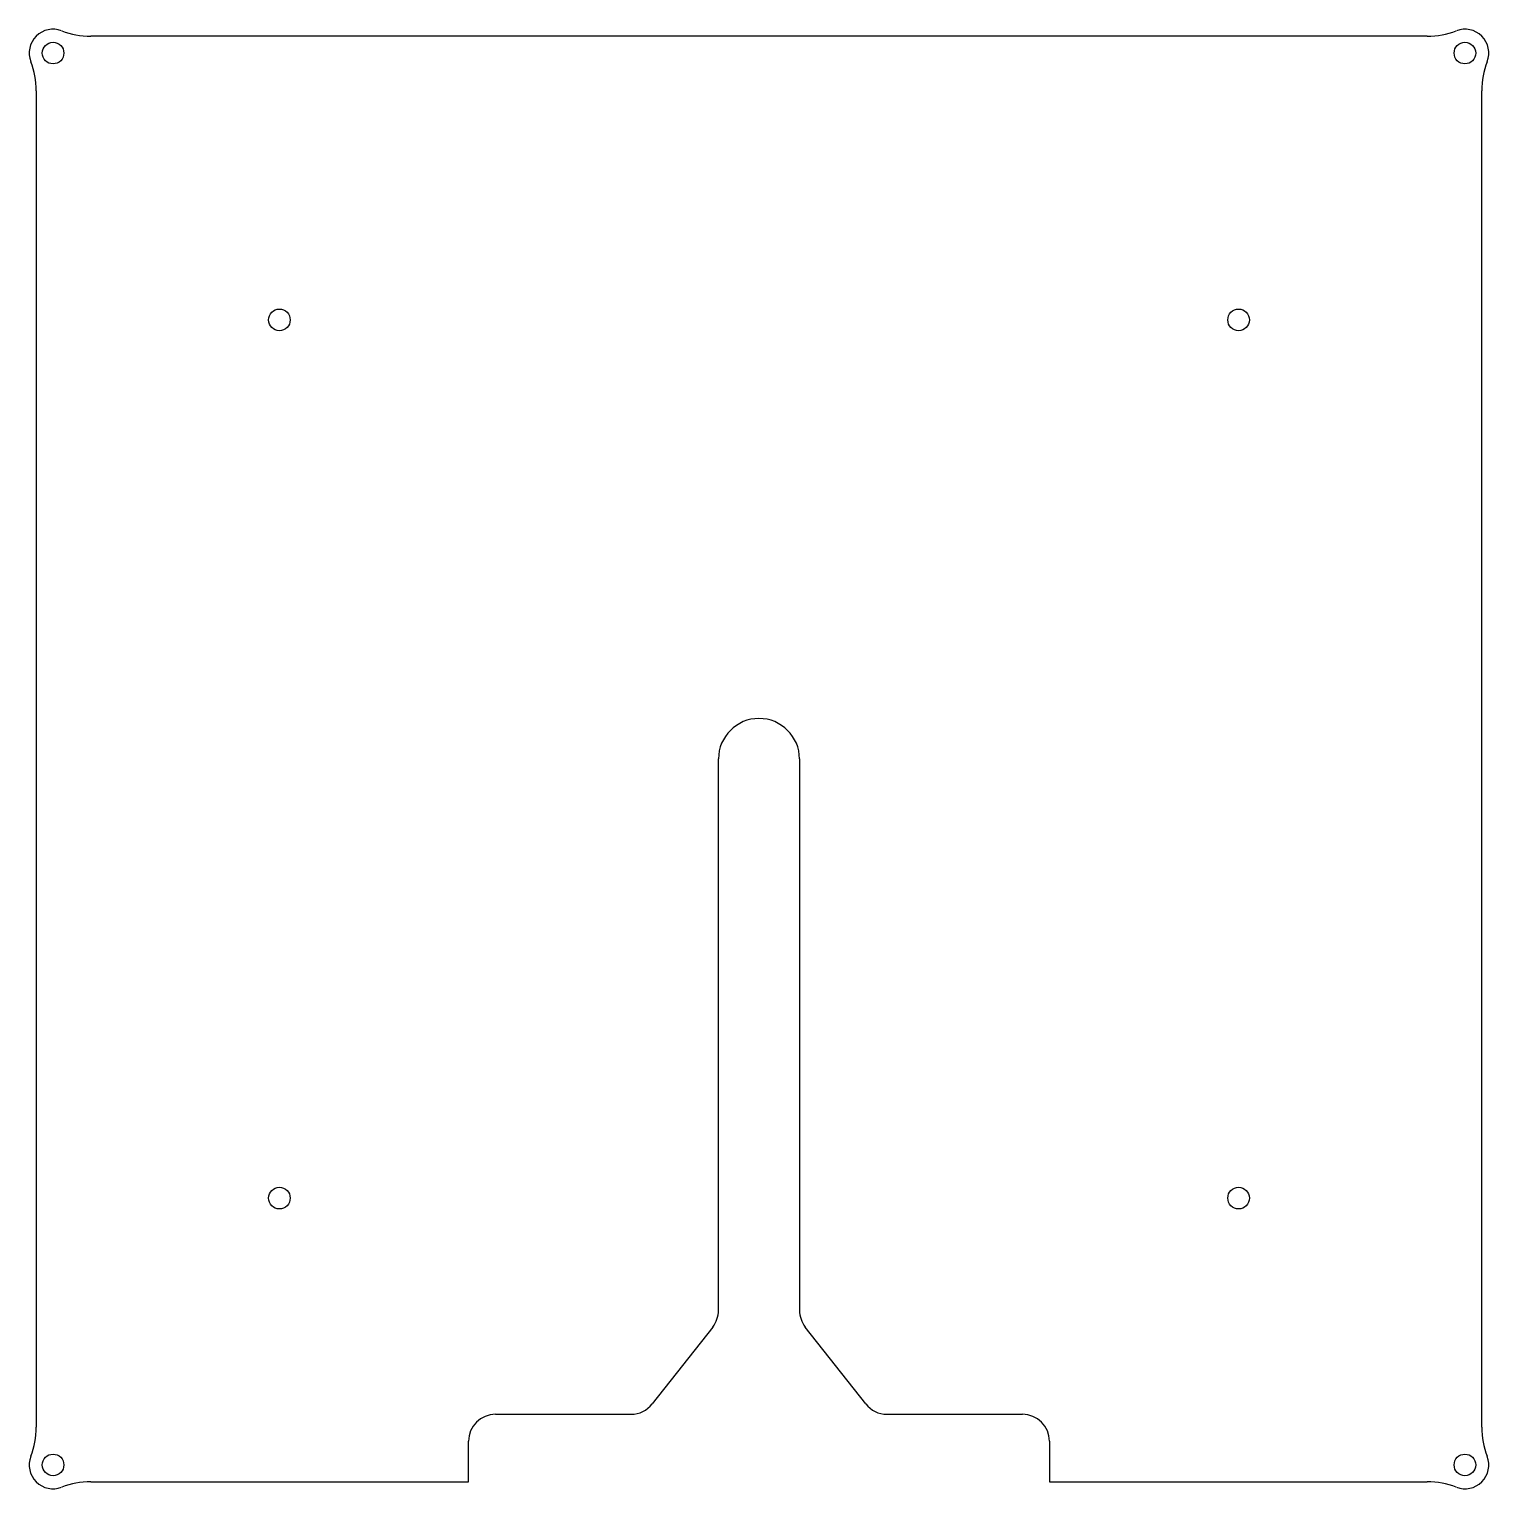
# Model space of a CAD drawing. Extents: x -108 to 108, y -108 to 108.
import ezdxf

# ---------------------------------------------------------------- set-up
doc = ezdxf.new("R2010")
doc.units = 0
doc.layers.get('0').update_dxf_attribs({"linetype": 'CONTINUOUS'})

msp = doc.modelspace()

# ---------------------------------------------------------------- linework, layer by layer
at = {"color": 7, "linetype": 'CONTINUOUS'}
for p, q in [((98.92, 107), (-98.92, 107)), ((-107, 98.92), (-107, -98.92)), ((107, -98.92), (107, 98.92)), ((-6, -81.62), (-6, 0)), ((6, 0), (6, -81.62)), ((-6.85, -84.09), (-15.8, -95.47)), ((15.8, -95.47), (6.85, -84.09)), ((-39, -97), (-18.94, -97)), ((18.94, -97), (39, -97)), ((-43, -107), (-43, -101)), ((43, -101), (43, -107)), ((-98.92, -107), (-43, -107)), ((43, -107), (98.92, -107))]:
    msp.add_line(p, q, dxfattribs=at)
for centre in [(-104.5, 104.5), (104.5, 104.5), (-71, 65), (71, 65), (-71, -65), (71, -65), (-104.5, -104.5), (104.5, -104.5)]:
    msp.add_circle(centre, 1.6, dxfattribs=at)
for centre, radius, start, end in [((-104.5, 104.5), 3.54, 68.9623, 201.0377), ((-98.92, 119), 12, 248.9623, 270), ((98.92, 119), 12, 270, 291.0377), ((104.5, 104.5), 3.54, 338.9623, 111.0377), ((-119, 98.92), 12, 0, 21.0377), ((119, 98.92), 12, 158.9623, 180), ((0, 0), 6, 0, 180), ((-10, -81.62), 4, 321.8428, 0), ((10, -81.62), 4, 180, 218.1572), ((-39, -101), 4, 90, 180), ((-18.94, -93), 4, 270, 321.8428), ((18.94, -93), 4, 218.1572, 270), ((39, -101), 4, 0, 90), ((-119, -98.92), 12, 338.9623, 0), ((119, -98.92), 12, 180, 201.0377), ((-104.5, -104.5), 3.54, 158.9623, 291.0377), ((104.5, -104.5), 3.54, 248.9623, 21.0377), ((-98.92, -119), 12, 90, 111.0377), ((98.92, -119), 12, 68.9623, 90)]:
    msp.add_arc(centre, radius, start, end, dxfattribs=at)

doc.saveas('drawing.dxf')
